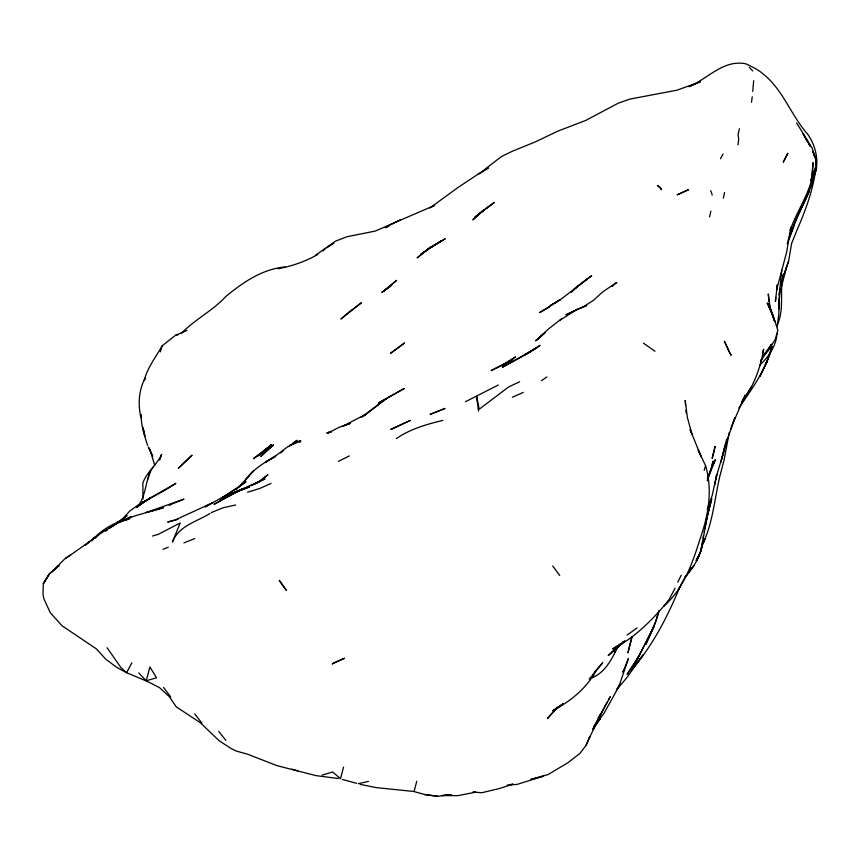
<?xml version="1.0" encoding="UTF-8"?>
<svg xmlns="http://www.w3.org/2000/svg" width="860" height="860" viewBox="0 0 860 860"><rect width="100%" height="100%" fill="white"/><g stroke="black" fill="none" stroke-linecap="round" stroke-linejoin="round"><path stroke-width="1.29" d="M815.925 160.272L815.925 157.842L815.699 160.433M779.719 290.615L778.88 308.923L779.805 288.24L779.278 295.098L781.761 270.169M779.353 298.818L778.773 314.115L777.268 326.682M753.661 80.7L752.758 91.418M775.784 297.388L775.408 301.548L777.246 285.498M700.137 81.85L689.043 86.634C707.995 78.722 723.357 59.211 745.986 63.844C752.016 66.747 758.337 69.724 763.433 74.186C783.406 90.278 791.135 115.702 807.895 134.472C816.29 146.791 820.214 163.851 813.216 177.74L814.732 173.849L815.323 167.442M815.678 163.604L816.033 159.756M143.05 498.983L142.835 482.987C146.802 471.979 156.961 464.733 161.637 454.36L159.691 460.089M776.967 333.551C776.322 345.935 768.507 356.986 759.692 365.253M776.698 290.024L777.257 285.025M147.576 445.373C144.448 435.45 140.739 425.034 141.309 414.456M777.268 285.273L776.698 289.659L786.685 251.926L790.813 227.18M815.43 171.215C812.646 191.436 805.272 210.958 797.209 229.631L791.63 243.401L788.577 261.3L784.03 274.555L788.577 261.3M737.977 144.846L738.697 139.352L738.063 134.515L739.407 128.72M751.489 102.319L752.242 96.814M782.245 281.725L783.449 274.06C778.999 290.637 784.933 309.256 777.139 324.929M704.179 531.77L704.372 530.534M152.886 467.281C145.168 478.902 146.77 494.145 138.363 505.615M715.606 480.116L716.735 474.43L712.22 495.371L707.221 509.453M729.269 432.505L724.055 460.207L719.874 476.096C714.638 498.671 712.897 522.213 703.029 543.531L704.845 538.779L701.416 548.013M714.692 485.406C717.036 469.625 724.238 455.112 726.592 439.256M702.631 540.736C701.62 552.453 696.439 563.547 688.72 572.362M703.071 538.177L703.512 535.608M711.424 499.875L705.92 521.3L711.704 498.692L707.468 515.409L700.868 550.991L696.869 560.43L700.868 550.991L702.394 545.111L701.33 548.153M685.549 405.425L685.216 400.448L687.366 417.401L691.881 433.988L690.129 429.688L701.201 456.735L698.18 449.973L705.576 465.701L704.189 470.356M631.81 637.142L627.94 652.794L631.992 636.98M704.888 528.008L707.468 515.409M723.378 198.166L724.561 192.457M300.172 440.589L299.807 442.244L300.721 441.094L300.172 440.589L289.315 445.663L300.721 441.094M805.024 200.649L811.915 183.696L814.13 174.397M709.521 216.946L710.897 211.141M149.887 472.172L147.501 480.116M814.355 173.827L811.915 183.696L816.624 167.797L814.732 173.849M814.968 171.366L815.882 167.668M725.303 444.265L720.863 462.153L724.851 446.598L734.902 417.831L730.409 429.774M811.7 177.171L810.776 180.901L815.645 167.926L816.033 159.595L812.044 147.899L796.618 122.948M813.334 177.869L814.28 174.064M658.792 610.998L654.987 623.962L645.849 644.409L656.062 620.705L659.233 610.697M813.506 171.108C810.518 192.447 797.155 210.238 790.168 230.19M414.09 791.479L416.745 781.267M781.439 286.832L786.47 267.46M343.559 767.077L340.485 778.687L332.616 771.979L322.188 775.118M146.2 680.765L149.919 667.005L156.574 677.766L146.2 680.765L138.686 672.875M762.422 353.611L763.648 349.181C760.53 368.575 753.113 387.032 741.567 402.974L751.404 386.946L741.567 402.974M813.603 176.15L810.356 187.792L812.012 182.245M160.336 351.869L162.131 345.849L175.548 335.282L186.975 330.455M772.162 346.623C766.249 369.585 752.016 388.806 738.794 408.016M807.733 194.199L811.915 182.331M787.265 243.735L796.639 218.322L809.604 190.49L801.144 208.614M789.932 235.189L792.877 227.029M788.115 240.187L789.48 236.435M789.104 238.811L794.404 224.546M707.436 478.654L711.822 466.776L712.994 461.067L711.026 470.312L707.21 480.762M707.404 478.74L715.434 459.509L713.499 464.163M742.836 400.169L745.265 395.106L732.516 424.216M793.35 225.944L807.228 195.628M586.101 745.255L589.928 736.493L586.101 745.255L579.973 753.36L568.17 762.562L548.121 774.538L530.953 779.375L543.445 776.161L517.043 784.417L507.271 785.094M709.801 472.194L712.962 465.314M603.677 708.489L588.96 738.729M677.777 582.198L681.184 575.254M682.797 581.102L678.508 589.745L679.916 586.821C667.801 616.212 652.912 645.183 632.089 669.349L643.011 654.976L626.413 678.217L617.372 688.774M592.755 729.312L602 711.618M594.55 726.001L610.278 696.686L608.461 699.911M131.827 662.791L126.624 672.724L116.874 667.435L105.737 659.179L96.47 648.945L62.049 625.768L50.278 612.686L43.914 598.872L43 594.271L43.322 583.65L49.697 573.437L59.136 565.59L51.514 572.169L65.059 558.634L70.574 555.066L65.704 558.075M668.758 600.183L675.057 588.175M763.852 354.89L767.883 350.729L770.904 345M596.894 722.808L598.087 720.626M720.454 158.777L723.067 154.004M604.236 707.447L607.257 702.072M760.863 360.619L762.121 358.416L760.917 360.512M741.857 401.512L743.814 398.105M623.822 670.478L622.844 672.144L628.488 658.384L619.544 684.538L616.212 691.375L603.752 713.757L593.54 726.979L600.323 718.584L592.82 729.516M162.131 345.849C155.832 357.244 147.297 367.661 144.211 380.582L145.147 378.153C138.621 390.3 137.912 404.458 140.922 417.734M695.966 560.397L699.169 555.162L697.03 558.548M760.455 361.533L771.667 344.258L765.174 353.256M601.043 713.639L598.205 718.068L600.603 714.337M765.303 353.374L767.883 350.729L775.193 339.614L777.838 330.251L772.602 314.007L767.227 302.978L771.366 312.32L768.722 303.419L774.753 321.457L769.27 305.332L769.356 307.912M618.813 645.753L614.524 652.407L616.609 649.02C610.804 661.663 603.279 674.444 589.186 678.981M91.74 540.929C109.198 519.677 138.675 515.591 163.507 507.658L146.307 512.442L183.997 499.133L173.602 503.315M689.913 569.89L691.375 567.75M616.341 690.365L620.468 684.356L617.34 688.624M683.334 580.027L694.246 565.181M686.355 575.426L684.807 577.447L687.162 574.383M97.083 535.866L95.471 537.833L97.083 535.866L93.224 538.747L98.545 534.931M245.132 480.719C252.517 469.506 264.203 462.529 275.716 456.252L265.364 462.282L277.092 454.8L288.175 446.383M615.147 648.612L611.912 652.439L622.952 642.312M767.883 350.729L770.85 347.257L763.959 354.685M557.28 707.135L547.379 718.627L555.829 709.253L563.257 703.609L552.636 710.758C570.245 701.362 585.929 689.043 595.69 671.208L592.196 675.67L602.806 662.63L595.131 671.38M241.778 484.406L236.35 489.404M181.471 333.347C194.747 319.447 212.818 310.707 225.75 296.539C243.036 282.327 262.096 269.137 285.058 266.944M268.954 446.921L258.731 455.51L271.481 444.609L258.731 455.51M270.685 445.265L253.431 458.713L263.461 451.747L257.527 456.208M571.384 292.26L577.705 286.326L591.691 275.651L561.655 298.742L550.077 305.752L560.376 299.667L539.65 312.578L549.54 306.966M623.081 642.151L608.213 655.557L624.951 641.098M559.967 320.264L577.028 309.353L565.891 314.878L586.606 305.45M479.934 213.71L472.86 219.902L480.536 212.345L494.36 202.423L474.827 217.139L479.912 213.269M481.955 211.936L483.976 210.162L481.944 211.721M612.03 286.466L616.76 282.435L602.645 291.927L593.529 300.28L583.274 306.902L586.638 305.461L576.264 309.697M124.195 517.913L127.054 515.516L117.121 522.633L121.335 520.3L129.806 510.958L138.643 504.702M259.086 481.869L267.922 474.677L258.29 482.234L253.829 484.202L264.955 478.912L231.017 493.909L220.3 499.821L242.316 488.888M280.639 452.919L283.499 450.608M322.984 250.84L324.833 249.357M326.682 247.863L333.777 243.337M364.264 415.767L386.441 398.535L361.06 417.412L365.177 414.649L342.506 426.291L350.525 423.313L338.679 427.495L327.81 433.171L331.444 431.591L326.757 432.892L331.24 431.666M587.305 278.704L573.975 289.261L577.705 286.326M139.105 505.261L143.932 501.477L139.976 503.852L165.528 489.91L175.859 483.395L139.804 503.938M248.529 476.795L246.465 478.407L253.259 471.043L239.026 486.91L246.035 481.772L221.751 498.015L228.072 494.167L205.142 506.895L213.205 502.509L175.15 519.977L167.678 522.085L177.966 519.322M429.817 208.034L457.713 187.684L482.041 171.527L501.423 156.552L512.485 151.177L535.533 141.814L557.742 131.182L585.649 120.475L618.125 103.243L629.971 99.061L676.809 90.235L700.212 81.818M288.723 446.641L297.076 440.288L293.142 443.04M537.306 347.386L540.037 345.333L525.094 354.75L537.306 347.386L527.019 353.944L502.369 367.295L536.651 347.805M487.201 207.84L490.544 205.346M105.662 531.179L107.575 529.771M109.478 528.362L119.981 521.536L127.549 519.44M69.778 555.538L89.752 541.488L84.979 545.455L93.418 538.317L103.576 531.555L119.981 521.536L124.453 520.3M539.317 337.991L536.285 340.194L545.004 332.82L535.651 340.818L548.314 329.111L561.752 318.598M315.448 255.302L335.4 241.208L347.042 236.715L375.089 231.114L434.44 205.475L432.128 206.755M387.226 226.943L389.214 225.513L384.914 227.717L400.04 219.773M627.091 635.099L637.002 627.95M541.488 380.625L546.852 376.981M620.329 643.839L612.707 648.913C635.088 637.701 652.718 619.522 668.553 600.527L663.511 606.343C683.635 588.992 692.311 563.579 700.018 539.069C708.35 515.591 712.865 490.168 705.576 465.701M622.511 642.388L624.693 640.947M428.226 249.411L420.594 254.474L430.441 247.228L445.243 238.8L431.494 247.25M221.751 498.015L236.102 488.888M210.055 513.42C196.564 521.902 178.955 525.535 172.376 542.058L180.213 522.966L158.433 534.254L152.596 536.027M125.743 519.913L130.967 516.742L119.228 522.708M478.16 174.354L488.609 168.044M591.626 676.755L593.798 675.455L590.003 677.615M396.363 438.557C410.274 428.989 426.592 424.281 442.835 420.422M498.316 384.99L465.496 401.706M317.738 254.485C305.45 261.451 291.938 266.213 278.049 268.739M169.151 505.433L172.441 503.777M338.388 461.411L349.375 455.908M251.324 485.631L257.978 482.406M519.634 381.754L508.507 387.043L479.246 409.199L476.569 396.331L478.504 411.037M271.018 483.427L259.752 488.491L247.594 492.2M211.399 512.538L222.901 507.819L235.619 504.971M512.334 397.277L523.278 392.375M231.017 493.909L237.36 491.103L224.288 497.144L246.745 487.717M441.825 409.79L445.029 408.435L430.054 414.412L440.653 410.252M163.034 549.314L168.27 547.218M183.911 542.896L194.682 538.596M126.065 519.87L129.946 518.784M358.34 783.675L368.51 781.396M175.548 335.282L178.063 334.755M360.136 784.363L375.992 787.577L413.714 791.469L424.862 794.575L437.783 796.317L451.199 794.533L442.104 795.554L457.681 795.672L475.731 792.189L473.065 791.974M510.722 784.438L513.097 784.126L499.402 788.534L481.826 792.726L473.892 792.103M338.302 778.526L316.082 775.634L276.845 765.604L247.594 754.198L236.22 751.038L231.103 748.533L219.096 740.707L200.176 722.593L176.278 706.877L169.28 696.621L159.573 687.688L146.684 681.088M424.862 794.575L437.783 796.317M342.312 779.407L356.577 783.331M291.841 769.163L297.786 770.839M145.749 680.733L126.624 672.724L120.916 667.564L107.102 647.741M643.527 343.183L654.987 351.267M749.35 67.359L752.64 70.918M218.741 731.409L225.9 740.46M194.725 713.983L201.885 723.045M163.561 687.43L170.613 696.858M552.69 565.987L559.72 575.501M152.779 456.176L148.35 447.06L152.585 456.155M729.925 353.267L731.14 355.255L724.346 341.173L729.323 352.267M802.896 133.547L808.443 143.125M803.638 134.805L807.529 141.61M808.819 143.878L810.12 146.146L809.067 144.19M812.947 151.854L815.989 159.519L813.85 154.65M812.926 151.768L814.613 155.144M144.674 434.45L143.588 432.247L145.157 435.902M769.27 305.332L771.366 312.32M771.786 313.459L774.753 321.457M143.889 430.914L142.566 427.216L144.168 431.903M710.726 190.651L712.23 195.07M149.887 449.393L154.843 465.776M770.452 309.912L768.27 293.948L768.937 301.537M685.882 410.403L686.054 412.886M813.022 162.852L811.99 176.977L813.022 162.852M661.286 188.813L661.093 189.802L661.512 188.921L657.567 185.47L661.286 188.813M713.714 452.134L712.166 458.541L715.122 446.415L713.714 452.134M787.771 153.392L783.299 162.035L787.771 153.392M772.172 346.612L766.292 363.264L772.162 346.548M653.793 626.951L636.808 660.147L630.272 670.585L639.926 654.299L627.08 674.487L636.808 660.147L653.793 626.951M767.324 360.523L760.089 376.067L767.324 360.523M47.773 576.361L43.322 583.65L49.697 573.437L47.773 576.361M191.909 455.305L178.407 468.281L191.909 455.305M270.137 447.748L260.795 456.466L273.523 444.846L270.137 447.748M395.106 281.661L381.829 292.432L391.698 285.23L383.904 291.013L396.578 280.371L395.106 281.661M349.192 311.954L340.893 319.038L361.415 302.785L349.192 311.954M426.657 250.217L417.079 257.871L430.441 247.228L426.657 250.217L440.976 241.047L426.657 250.217M404.426 343.065L390.709 353.159L404.426 343.065M333.39 663.114L332.175 663.984L344.537 658.244L333.39 663.114M146.361 500.456L136.385 507.486L150.403 497.854L146.361 500.456M515.344 357.007L503.562 364.683L502.24 365.403L512.85 359.329L491.06 370.596L503.562 364.683L515.344 357.007M225.47 497.8L214.032 504.347L238.134 491.264L249.755 486.738L236.79 491.662L225.47 497.8M389.731 396.589L378.303 403.103L404.286 388.516L389.731 396.589M410.198 420.465L390.967 429.398L410.198 420.465M688.538 189.673L677.293 194.779L688.538 189.673M279.328 580.478L286.283 590.207L279.328 580.478"/></g></svg>
